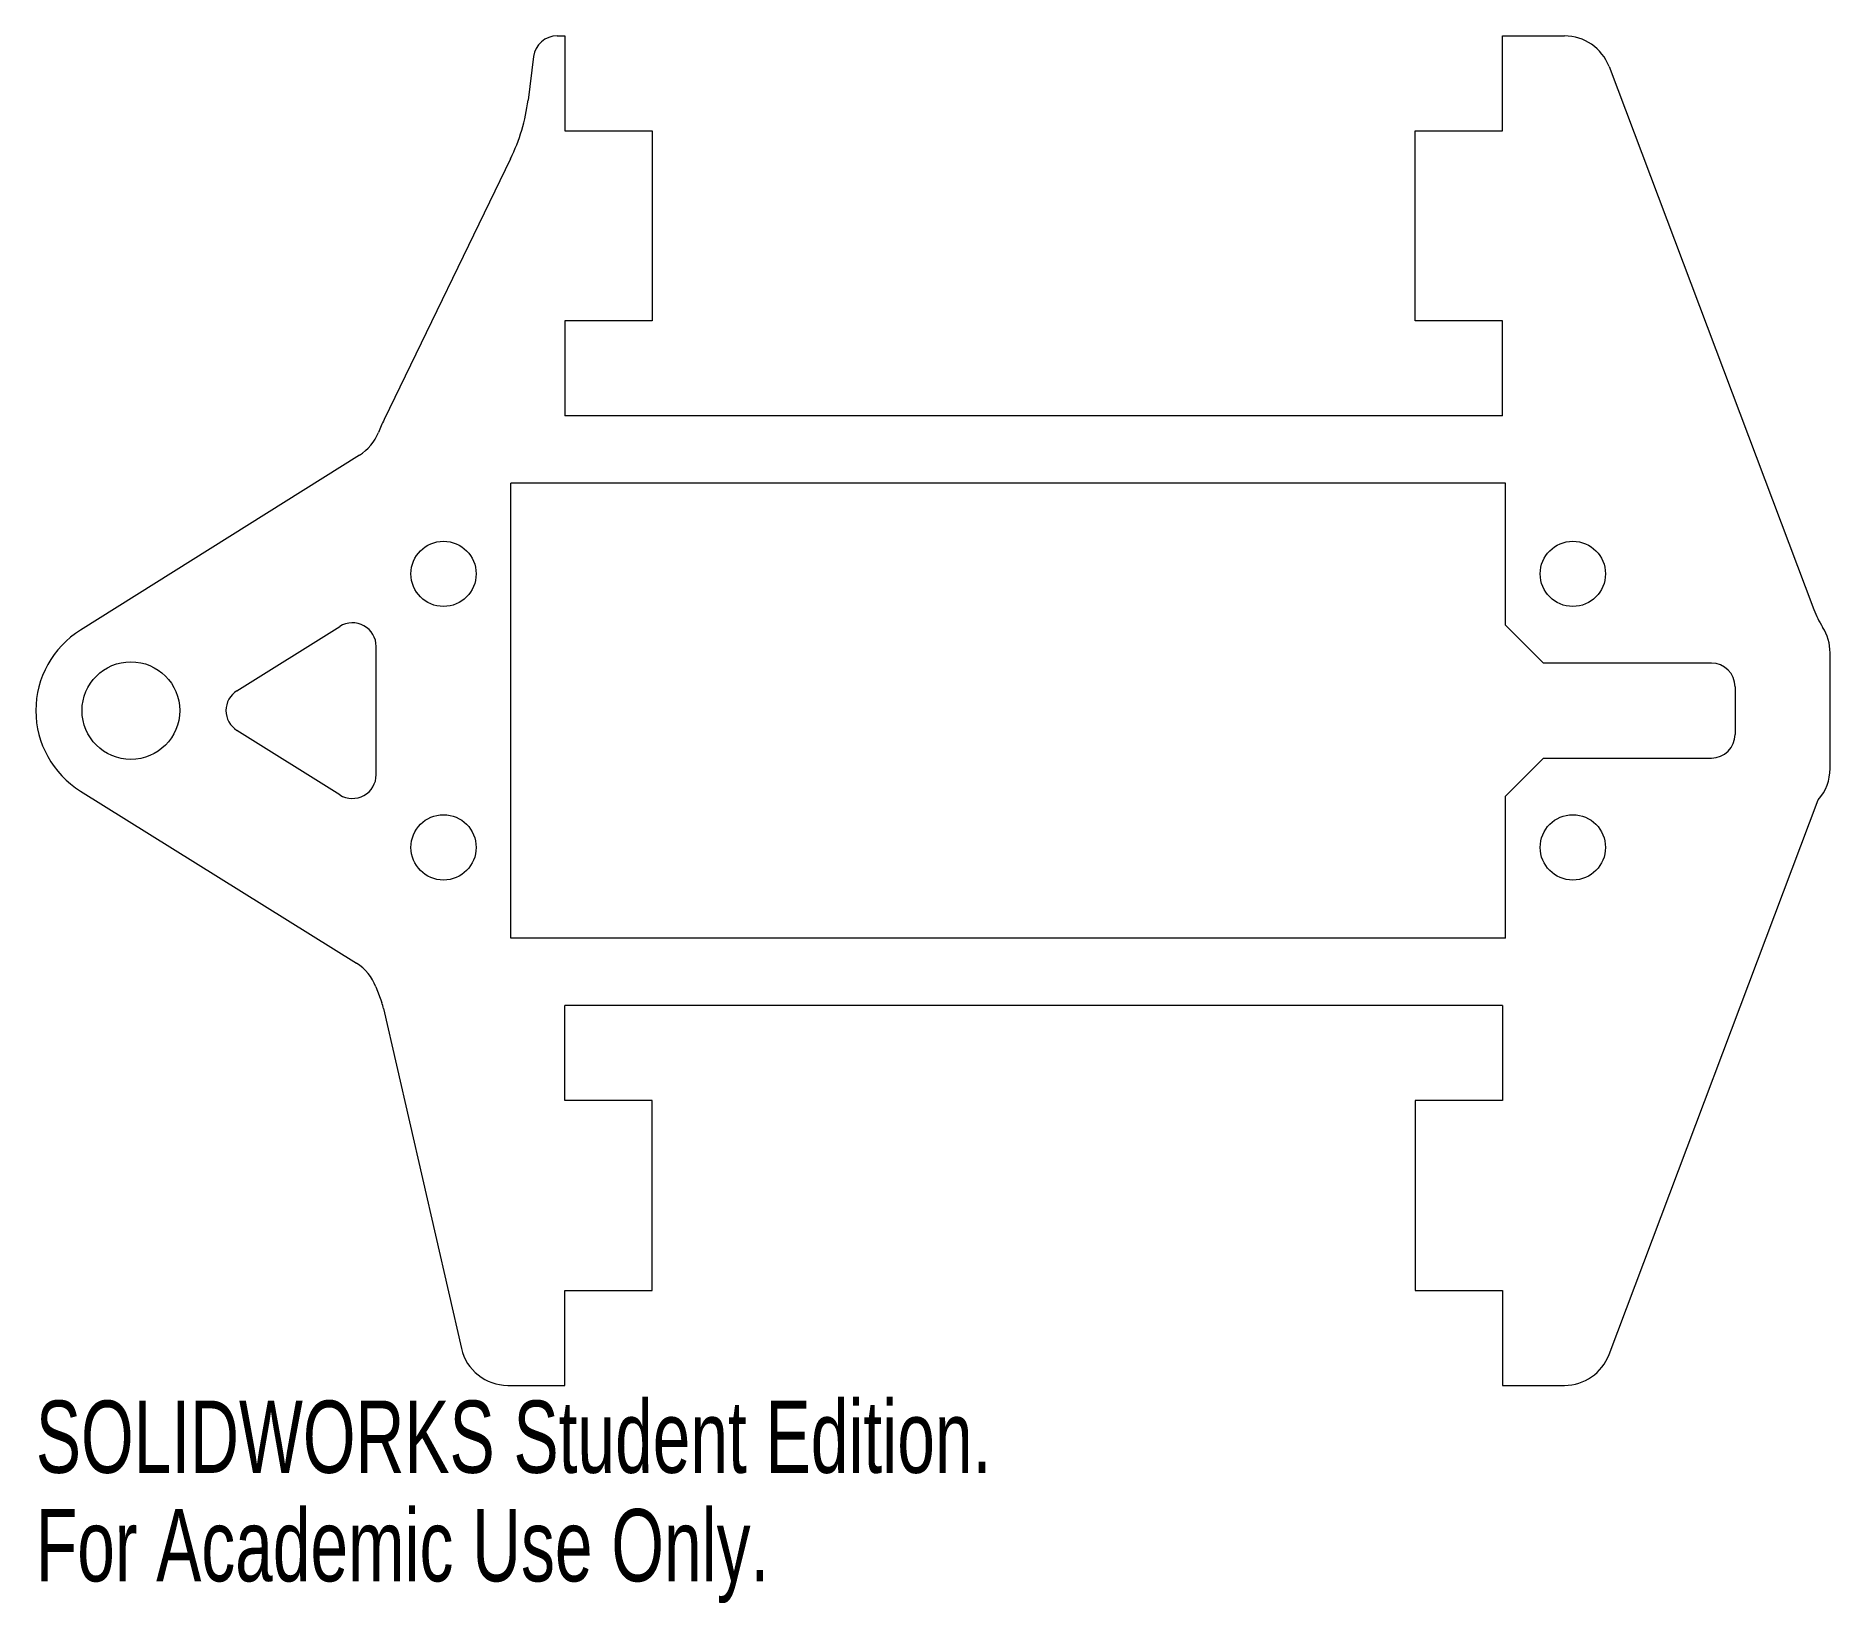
# Model space of a CAD drawing. Header units: inches. Extents: x -3.87 to 0.85, y -1.75 to 2.38.
import ezdxf

# ---------------------------------------------------------------- set-up
doc = ezdxf.new("R2010")
doc.units = ezdxf.units.IN
doc.header["$MEASUREMENT"] = 0
doc.styles.add('SLDTEXTSTYLE0', font='TXT', dxfattribs={"width": 0.7})

msp = doc.modelspace()

# ---------------------------------------------------------------- linework, layer by layer
at = {"color": 7, "linetype": 'Continuous', "lineweight": 15}
for p, q in [((-2.4958, 2.375), (-2.4756, 2.375)), ((-2.4756, 2.375), (-2.4756, 2.125)), ((-0.0079, 2.375), (0.1556, 2.375)), ((-0.0079, 2.125), (-0.0079, 2.375)), ((-2.5578, 2.3205), (-2.5725, 2.2061)), ((0.2726, 2.2941), (0.8115, 0.8649)), ((-2.4756, 2.125), (-2.2456, 2.125)), ((-2.2456, 2.125), (-2.2456, 1.625)), ((-0.2379, 2.125), (-0.0079, 2.125)), ((-0.2379, 1.625), (-0.2379, 2.125)), ((-2.6185, 2.0515), (-2.9513, 1.3653)), ((-2.4756, 1.625), (-2.4756, 1.375)), ((-2.2456, 1.625), (-2.4756, 1.625)), ((-0.0079, 1.625), (-0.2379, 1.625)), ((-0.0079, 1.375), (-0.0079, 1.625)), ((-0.0079, 1.375), (-2.4756, 1.375)), ((-3.0161, 1.2714), (-3.7507, 0.8107)), ((-2.6179, 0), (-2.6179, 1.1979)), ((0, 1.1979), (-2.6179, 1.1979)), ((0, 0.8239), (0, 1.1979)), ((-3.3386, 0.6509), (-3.0679, 0.8206)), ((0, 0.8239), (0.1, 0.7239)), ((-2.9722, 0.4302), (-2.9722, 0.7677)), ((0.5418, 0.7239), (0.1, 0.7239)), ((0.8543, 0.4465), (0.8543, 0.7513)), ((0.6043, 0.6614), (0.6043, 0.5364)), ((-3.0679, 0.3772), (-3.3386, 0.547)), ((0.1, 0.4739), (0, 0.3739)), ((0.1, 0.4739), (0.5418, 0.4739)), ((-3.7507, 0.3871), (-3.0241, -0.0659)), ((0, 0), (0, 0.3739)), ((0.2726, -1.0963), (0.8232, 0.364)), ((0, 0), (-2.6179, 0)), ((-2.9733, -0.1279), (-2.9577, -0.1693)), ((-2.9529, -0.1854), (-2.7478, -1.0801)), ((-2.4756, -0.4272), (-2.4756, -0.1772)), ((-0.0079, -0.1772), (-2.4756, -0.1772)), ((-0.0079, -0.1772), (-0.0079, -0.4272)), ((-2.2456, -0.4272), (-2.4756, -0.4272)), ((-2.2456, -0.9272), (-2.2456, -0.4272)), ((-0.0079, -0.4272), (-0.2379, -0.4272)), ((-0.2379, -0.4272), (-0.2379, -0.9272)), ((-2.4756, -1.1772), (-2.4756, -0.9272)), ((-2.4756, -0.9272), (-2.2456, -0.9272)), ((-0.2379, -0.9272), (-0.0079, -0.9272)), ((-0.0079, -0.9272), (-0.0079, -1.1772)), ((-2.626, -1.1772), (-2.4756, -1.1772)), ((-0.0079, -1.1772), (0.1556, -1.1772))]:
    msp.add_line(p, q, dxfattribs=at)
for centre, radius in [((-2.795, 0.9589), 0.0859), ((0.1772, 0.9589), 0.0859), ((-3.6179, 0.5989), 0.1285), ((-2.795, 0.2389), 0.0859), ((0.1772, 0.2389), 0.0859)]:
    msp.add_circle(centre, radius, dxfattribs=at)
for centre, radius, start, end in [((-2.4958, 2.3125), 0.0625, 90, 172.6867), ((0.1556, 2.25), 0.125, 20.6593, 90), ((-3.0684, 2.2697), 0.5, 334.1299, 352.6867), ((-3.0825, 1.3773), 0.125, 302.089, 338.3921), ((-2.5014, 1.1471), 0.5, 154.1299, 158.3921), ((1.0454, 0.9531), 0.25, 200.6593, 212.5437), ((-3.6179, 0.5989), 0.25, 122.089, 237.911), ((-3.0347, 0.7677), 0.0625, 0, 122.089), ((0.7293, 0.7513), 0.125, 0, 32.5437), ((0.5418, 0.6614), 0.0625, 0, 90), ((-3.3054, 0.598), 0.0625, 122.089, 179.1129), ((-3.3054, 0.5999), 0.0625, 180.8871, 237.911), ((0.5418, 0.5364), 0.0625, 270, 0), ((-3.0347, 0.4302), 0.0625, 237.911, 0), ((0.7293, 0.4465), 0.125, 318.6814, 0), ((-3.0903, -0.172), 0.125, 20.6496, 58.0543), ((-3.0747, -0.2133), 0.125, 12.9078, 20.6496), ((-2.626, -1.0522), 0.125, 192.9078, 270), ((0.1556, -1.0522), 0.125, 270, 339.3407)]:
    msp.add_arc(centre, radius, start, end, dxfattribs=at)

# ---------------------------------------------------------------- texts
at = {"color": 7, "linetype": 'Continuous', "char_height": 0.1903, "attachment_point": 1, "style": 'SLDTEXTSTYLE0'}
for s, insert in [('SOLIDWORKS Student Edition.', (-3.8679, -1.2173)), ('For Academic Use Only.', (-3.8679, -1.5028))]:
    msp.add_mtext(s, dxfattribs=dict(at, insert=insert))

doc.saveas('drawing.dxf')
